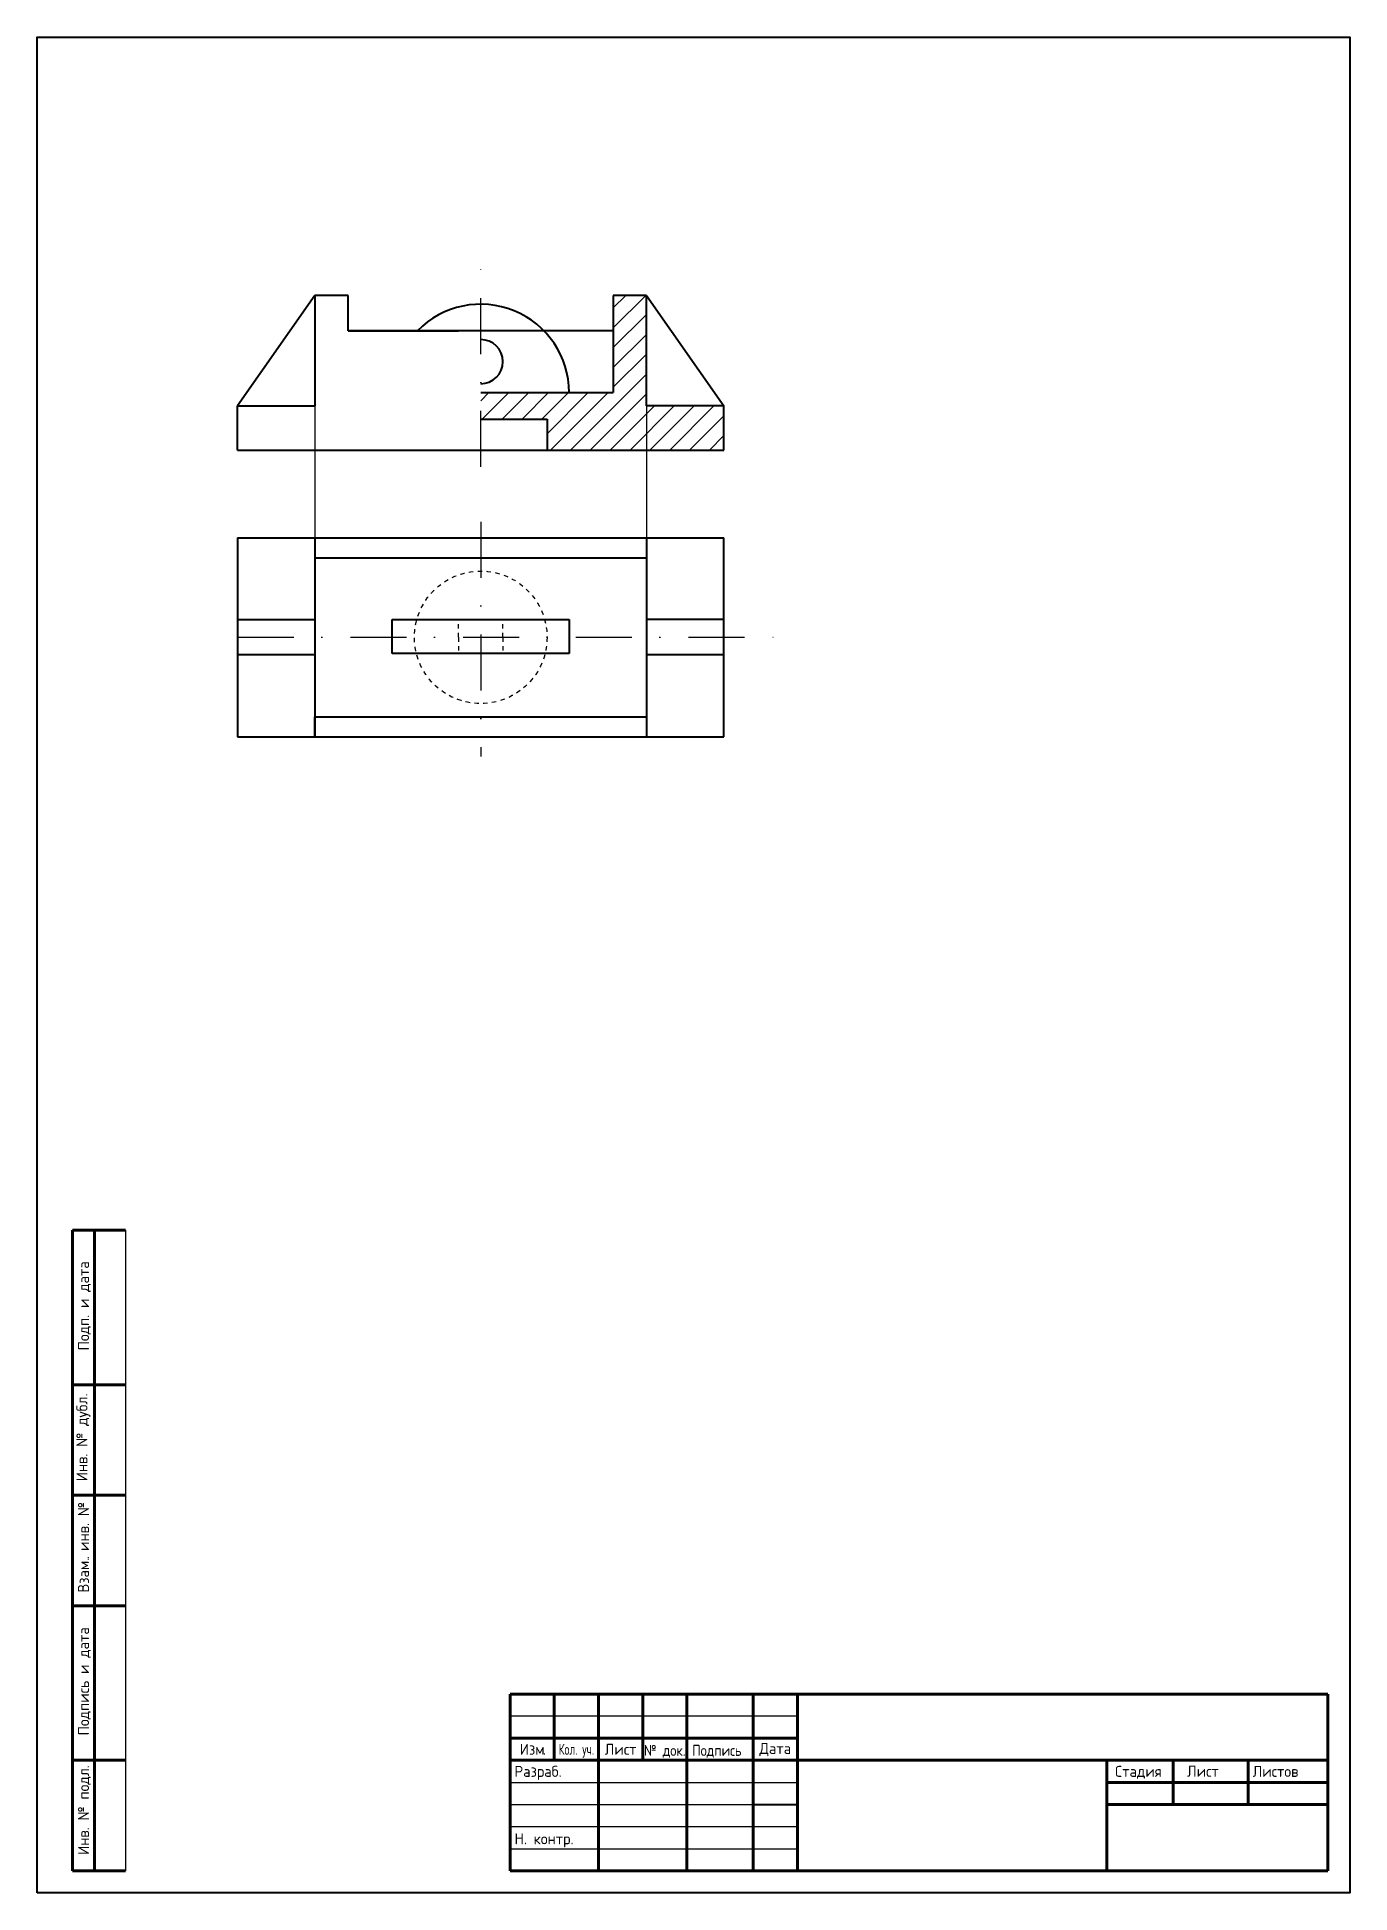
# Model space of a CAD drawing. Header units: millimetres. Extents: x 1705 to 2002, y 2473 to 2893.
import ezdxf
from ezdxf.enums import TextEntityAlignment as Align

# ---------------------------------------------------------------- set-up
doc = ezdxf.new("R2010")
doc.units = ezdxf.units.MM
doc.linetypes.add('JIS_02_1.0', pattern=[2, 1, -1])
doc.linetypes.add('штрихпунктирная', pattern=[25.4, 12.7, -6.35, 0, -6.35])
for name, color, linetype in [('Линия связи', 92, 'Continuous'), ('Невидимая', 140, 'JIS_02_1.0'), ('центровая', 20, 'штрихпунктирная')]:
    doc.layers.add(name, color=color, linetype=linetype)
doc.layers.add('Основная', color=7, linetype='Continuous', lineweight=40)
doc.styles.add('GOST-2.304_Type-B', font='GOST Common.ttf')
doc.styles.get("Standard").update_dxf_attribs({"font": 'arial.ttf'})

# ---------------------------------------------------------------- blocks, each defined once
blk = doc.blocks.new('ACAD_SPDS_TB_18')
at = {"linetype": 'Continuous', "lineweight": 60}
for p, q in [((-12, 145), (0, 145)), ((-12, 145), (-12, 0)), ((-7, 145), (-7, 0)), ((-12, 110), (0, 110)), ((-12, 85), (0, 85)), ((-12, 60), (0, 60)), ((-12, 25), (0, 25)), ((-12, 0), (0, 0))]:
    blk.add_line(p, q, dxfattribs=at)
at = {"linetype": 'Continuous', "lineweight": 30}
blk.add_line((0, 145), (0, 0), dxfattribs=at)
at = {"style": 'GOST-2.304_Type-B'}
for s, p in [('Подп. и дата', (-8.25, 117.77)), ('Инв. № дубл.', (-8.62, 88.14)), ('Взам. инв. №', (-8.25, 62.96)), ('. ', (-8.25, 70.58)), ('Подпись и дата', (-8.25, 30.64)), ('Инв. № подл.', (-8.25, 3.57))]:
    blk.add_text(s, height=2.5, rotation=90, dxfattribs=at).set_placement(p)
for tag, p in [('ПОДП_ДАТА_2', (-3.5, 127.5)), ('ИНВ_Н_ДУБЛ', (-3.65, 97.5)), ('ВЗАМ_ИНВ_Н', (-3.5, 71.94)), ('ПОДП_ДАТА_1', (-3.5, 42.5)), ('ИНВ_НОМ_ПОДЛ', (-3.5, 12.5))]:
    blk.add_attdef(tag, text='', height=2.5, rotation=90, dxfattribs=at).set_placement(p, align=Align.MIDDLE_CENTER)
at = {"style": 'GOST-2.304_Type-B', "flags": 1}
blk.add_attdef('ИДЕНТИФИКАТОР_НАДПИСИ', (-12.12, -11.58), '', height=2.5, dxfattribs=at)
blk = doc.blocks.new('ACAD_SPDS_TB_01')
at = {"linetype": 'Continuous', "lineweight": 60}
for p, q in [((-185, 40), (0, 40)), ((-185, 40), (-185, 0)), ((-175, 40), (-175, 25)), ((-165, 40), (-165, 0)), ((-155, 40), (-155, 25)), ((-145, 40), (-145, 0)), ((-130, 40), (-130, 0)), ((-120, 40), (-120, 0)), ((0, 40), (0, 0)), ((-185, 30), (-120, 30)), ((-185, 25), (-120, 25)), ((-50, 15), (0, 15)), ((-185, 0), (0, 0))]:
    blk.add_line(p, q, dxfattribs=at)
at = {"lineweight": 25}
blk.add_line((-120, 35), (-185, 35), dxfattribs=at)
at = {"lineweight": 60}
for p, q in [((-120, 25), (0, 25)), ((-50, 25), (-50, 0)), ((-35, 25), (-35, 15)), ((-18, 25), (-18, 15)), ((-50, 20), (0, 20))]:
    blk.add_line(p, q, dxfattribs=at)
at = {"linetype": 'Continuous', "lineweight": 25}
for p, q in [((-185, 20), (-120, 20)), ((-185, 15), (-120, 15)), ((-185, 10), (-120, 10)), ((-185, 10), (-120, 10)), ((-185, 5), (-120, 5))]:
    blk.add_line(p, q, dxfattribs=at)
blk.add_line((-130, 15), (-120, 15))
at = {"style": 'GOST-2.304_Type-B'}
for s, p in [('Изм', (-180, 26.25)), ('Лист', (-160, 26.25)), ('Дата', (-125, 26.44))]:
    blk.add_text(s, height=2.5, dxfattribs=at).set_placement(p, align=Align.CENTER)
for s, p in [('.', (-177.56, 26.25)), ('Разраб.', (-184, 21.25)), ('Стадия', (-48.12, 21.25)), ('Лист', (-31.84, 21.28)), ('Листов', (-17, 21.25)), ('Н. контр.', (-184, 6))]:
    blk.add_text(s, height=2.5, dxfattribs=at).set_placement(p)
at = {"style": 'GOST-2.304_Type-B', "width": 0.70447}
blk.add_text('Кол. уч.', height=2.5, dxfattribs=at).set_placement((-174, 26.25), (-166, 26.25), align=Align.FIT)
at = {"style": 'GOST-2.304_Type-B', "width": 0.9}
for s, p in [('№ док.', (-150, 26)), ('Подпись', (-138.21, 26))]:
    blk.add_text(s, height=2.5, dxfattribs=at).set_placement(p, align=Align.CENTER)
at = {"flags": 1}
blk.add_attdef('ИДЕНТИФИКАТОР_НАДПИСИ', (-185.26, 45.18), '', height=2.5, dxfattribs=at)
at = {"style": 'GOST-2.304_Type-B', "flags": 8}
for tag, p in [('ИЗМ_2', (-180, 36)), ('ИЗМ_2_КОЛ_УЧ', (-170, 36)), ('ИЗМ_2_ЛИСТ', (-160, 36)), ('ИЗМ_2_N_ДОК', (-150, 36)), ('ИЗМ_1', (-180, 31)), ('ИЗМ_1_КОЛ_УЧ', (-170, 31)), ('ИЗМ_1_ЛИСТ', (-160, 31)), ('ИЗМ_1_N_ДОК', (-150, 31))]:
    blk.add_attdef(tag, text='', height=2.5, dxfattribs=at).set_placement(p, align=Align.CENTER)
for tag, width, p, p2 in [('ИЗМ_2_ДАТА', 0.378698, (-129, 36), (-121, 36)), ('ИЗМ_1_ДАТА', 0.387879, (-129, 31), (-121, 31)), ('РАЗРАБ_ДАТА', 0.342246, (-129, 21), (-121, 21)), ('ДОЛЖНОСТЬ_1_ДАТА', 0.242424, (-129, 16), (-121, 16)), ('ДОЛЖНОСТЬ_2_ДАТА', 0.238806, (-129, 11), (-121, 11)), ('НКОНТР_ДАТА', 0.347826, (-129, 6), (-121, 6)), ('ДОЛЖНОСТЬ_3_ДАТА', 0.238806, (-129, 1), (-121, 1))]:
    blk.add_attdef(tag, text='', height=2.5, dxfattribs=dict(at, width=width)).set_placement(p, p2, align=Align.FIT)
at = {"style": 'GOST-2.304_Type-B'}
blk.add_attdef('ОБОЗНАЧЕНИЕ_ДОКУМЕНТА', text='', height=5, dxfattribs=at).set_placement((-67.86, 32.72), align=Align.MIDDLE_CENTER)
at = {"style": 'GOST-2.304_Type-B', "flags": 8}
for tag, p in [('РАЗРАБ_ФИО', (-164, 21)), ('ДОЛЖНОСТЬ_1', (-184, 16)), ('ДОЛЖНОСТЬ_1_ФИО', (-164, 16)), ('ДОЛЖНОСТЬ_2', (-184, 11)), ('ДОЛЖНОСТЬ_2_ФИО', (-164, 11)), ('НКОНТР_ФИО', (-164, 6)), ('ДОЛЖНОСТЬ_3', (-184, 1)), ('ДОЛЖНОСТЬ_3_ФИО', (-164.03, 0.74))]:
    blk.add_attdef(tag, p, '', height=2.5, dxfattribs=at)
for tag, p in [('Стадия', (-43.07, 17.25)), ('ЛИСТ', (-27.73, 17.25)), ('ЛИСТОВ', (-10.32, 17.25))]:
    blk.add_attdef(tag, text='', height=2.5, dxfattribs=at).set_placement(p, align=Align.MIDDLE_CENTER)
at = {"lineweight": 30, "flags": 104}
for tag, height, p in [('НАИМЕНОВАНИЕ_ДОКУМЕНТА', 3.5, (-85, 12.5)), ('НАИМЕНОВАНИЕ_ПРЕДПРИЯТИЯ', 2.5, (-25, 7.5))]:
    blk.add_attdef(tag, text='', height=height, dxfattribs=at).set_placement(p, align=Align.MIDDLE_CENTER)

msp = doc.modelspace()

# ---------------------------------------------------------------- hatches: boundary and pattern name
at = {"layer": 'Defpoints'}
h = msp.add_hatch(dxfattribs=at)
h.set_pattern_fill('ANSI31', color=256)
h.paths.add_polyline_path([(1860.31, 2799.97), (1860.31, 2809.97), (1842.81, 2809.97), (1842.81, 2834.97), (1835.31, 2834.97), (1835.31, 2826.97), (1835.31, 2812.97), (1805.31, 2812.97), (1805.31, 2806.97), (1820.31, 2806.97), (1820.31, 2799.97)])

# ---------------------------------------------------------------- linework, layer by layer
at = {"layer": 'Линия связи'}
for p, q in [((1767.81, 2809.97), (1767.81, 2780.08)), ((1842.81, 2809.97), (1842.81, 2780.08))]:
    msp.add_line(p, q, dxfattribs=at)
at = {"layer": 'Невидимая'}
for p, q in [((1800.31, 2757.58), (1800.31, 2761.58)), ((1810.31, 2757.58), (1810.31, 2761.58)), ((1800.31, 2757.58), (1800.31, 2753.9)), ((1810.31, 2757.58), (1810.31, 2753.9))]:
    msp.add_line(p, q, dxfattribs=at)
msp.add_circle((1805.31, 2757.58), 15, dxfattribs=at)
at = {"layer": 'Основная'}
for p, q in [((1767.81, 2834.97), (1750.31, 2809.97)), ((1775.31, 2834.97), (1767.81, 2834.97)), ((1767.81, 2834.97), (1767.81, 2809.97)), ((1775.31, 2826.97), (1775.31, 2834.97)), ((1842.81, 2834.97), (1835.31, 2834.97)), ((1835.31, 2834.97), (1835.31, 2826.97)), ((1842.81, 2809.97), (1842.81, 2834.97)), ((1842.81, 2834.97), (1860.31, 2809.97)), ((1835.31, 2826.97), (1775.31, 2826.97)), ((1775.31, 2826.97), (1800.31, 2826.97)), ((1835.31, 2826.97), (1810.31, 2826.97)), ((1835.31, 2826.97), (1835.31, 2812.97)), ((1750.31, 2799.97), (1750.31, 2809.97)), ((1750.31, 2809.97), (1767.81, 2809.97)), ((1805.31, 2812.97), (1835.31, 2812.97)), ((1805.31, 2812.97), (1825.31, 2812.97)), ((1860.31, 2809.97), (1842.81, 2809.97)), ((1860.31, 2799.97), (1860.31, 2809.97)), ((1805.31, 2806.97), (1820.31, 2806.97)), ((1820.31, 2806.97), (1820.31, 2800.06)), ((1750.31, 2799.97), (1860.31, 2799.97)), ((1750.31, 2780.08), (1860.31, 2780.08)), ((1750.31, 2780.08), (1750.31, 2735.08)), ((1767.81, 2780.08), (1767.81, 2735.08)), ((1767.81, 2780.08), (1767.81, 2775.58)), ((1842.81, 2780.08), (1842.81, 2735.08)), ((1860.31, 2735.08), (1860.31, 2780.08)), ((1767.81, 2775.58), (1842.81, 2775.58)), ((1750.31, 2761.58), (1767.81, 2761.58)), ((1785.31, 2761.58), (1825.31, 2761.58)), ((1785.31, 2753.9), (1785.31, 2761.58)), ((1825.31, 2761.58), (1825.31, 2753.9)), ((1860.31, 2761.58), (1842.81, 2761.58)), ((1767.81, 2753.58), (1750.31, 2753.58)), ((1825.31, 2753.9), (1785.31, 2753.9)), ((1860.31, 2753.58), (1842.81, 2753.58)), ((1767.81, 2735.08), (1767.81, 2739.58)), ((1767.81, 2739.58), (1842.81, 2739.58)), ((1750.31, 2735.08), (1860.31, 2735.08))]:
    msp.add_line(p, q, dxfattribs=at)
msp.add_lwpolyline([(1704.95, 2473.42), (1704.95, 2893.42), (2001.95, 2893.42), (2001.95, 2473.42), (1704.95, 2473.42)], dxfattribs=at)
for centre, radius, start, end in [((1805.31, 2812.97), 20, 0, 135.573), ((1805.31, 2819.97), 5, 270, 90)]:
    msp.add_arc(centre, radius, start, end, dxfattribs=at)
at = {"layer": 'центровая'}
for p, q in [((1805.31, 2796.17), (1805.31, 2842.59)), ((1805.31, 2783.74), (1805.31, 2730.58)), ((1750.31, 2757.58), (1877.37, 2757.58))]:
    msp.add_line(p, q, dxfattribs=at)

# ---------------------------------------------------------------- block references
at = {"layer": 'Основная'}
for name, p in [('ACAD_SPDS_TB_18', (1724.95, 2478.42)), ('ACAD_SPDS_TB_01', (1996.95, 2478.42))]:
    msp.add_blockref(name, p, dxfattribs=at)

doc.saveas('drawing.dxf')
